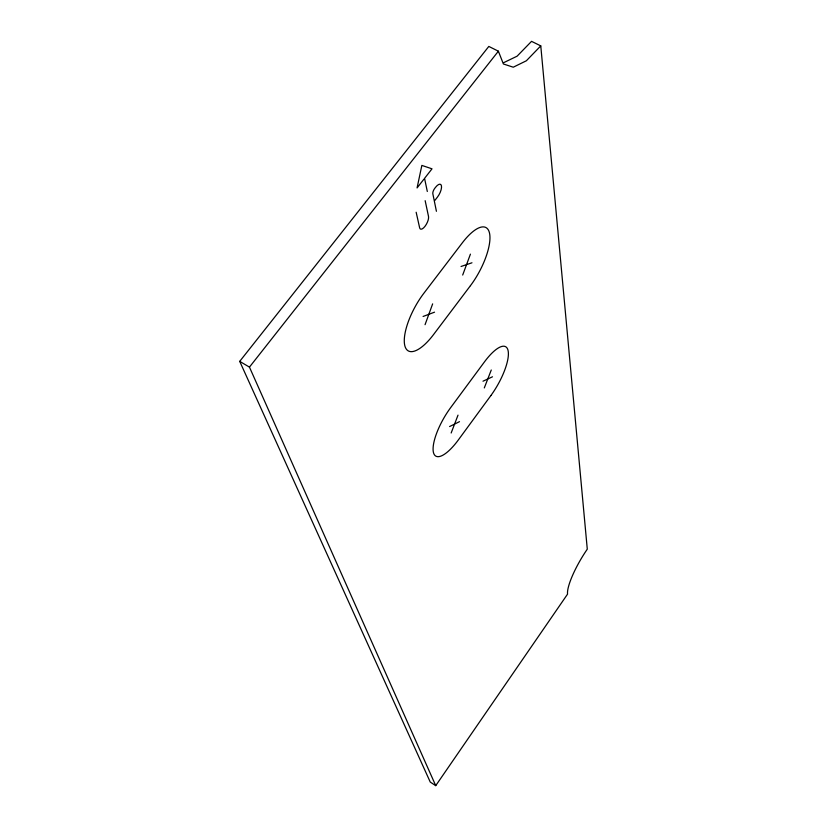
<?xml version="1.0" encoding="UTF-8"?>
<svg xmlns="http://www.w3.org/2000/svg" width="827" height="827" viewBox="0 0 827 827"><rect width="100%" height="100%" fill="white"/><g stroke="black" fill="none" stroke-linecap="round" stroke-linejoin="round"><path stroke-width="1.24" d="M425.057 324.68L432.645 303.871M462.686 275.04L470.418 254.147M451.16 432.997L458.013 415.133M484.302 387.925L491.269 370M540.775 45.888L526.365 60.774L513.267 67.204L503.395 63.979L498.381 51.191L488.809 46.426L239.716 361.368L430.257 782.073L435.736 785.65L567.549 594.137A38.58 8.673 -59.5 0 1 587.284 549.169L540.775 45.888L531.544 41.35L517.102 56.184L503.922 62.552M434.847 200.434L437.483 197.043A8.818 3.422 -62.9 0 0 441.453 185.827A8.818 3.422 -62.9 0 0 435.529 187.336L434.775 188.318A4.3 1.675 -62.9 0 0 432.841 193.797L436.418 211.298M424.034 179.025L417.077 187.925L421.853 165.41L432.014 168.822L424.561 178.353L427.311 191.482M435.736 785.65L249.454 367.116L498.381 51.191M449.599 426.546L459.502 421.656M483.009 381.206L492.489 376.792M423.083 316.472L434.537 312.172M461.042 266.48L471.969 262.79M239.716 361.368L249.454 367.116M416.157 212.239L419.651 227.859A7.846 3.039 -62.4 0 0 424.995 226.329A7.846 3.039 -62.4 0 0 428.51 216.426L425.161 200.672M490.856 395.585L458.303 439.995A37.163 12.054 -60 0 1 433.431 452.41A37.163 12.054 -60 0 1 450.705 407.566L484.57 361.75A36.864 11.816 -60.6 0 1 508.15 350.906A36.864 11.816 -60.6 0 1 490.856 395.585M470.449 285.666L433.586 334.522A42.053 15.32 -61.2 0 1 404.765 345.469A42.053 15.32 -61.2 0 1 423.9 293.203L462.458 242.673A41.743 14.948 -61.9 0 1 489.615 233.638A41.743 14.948 -61.9 0 1 470.449 285.666"/></g></svg>
